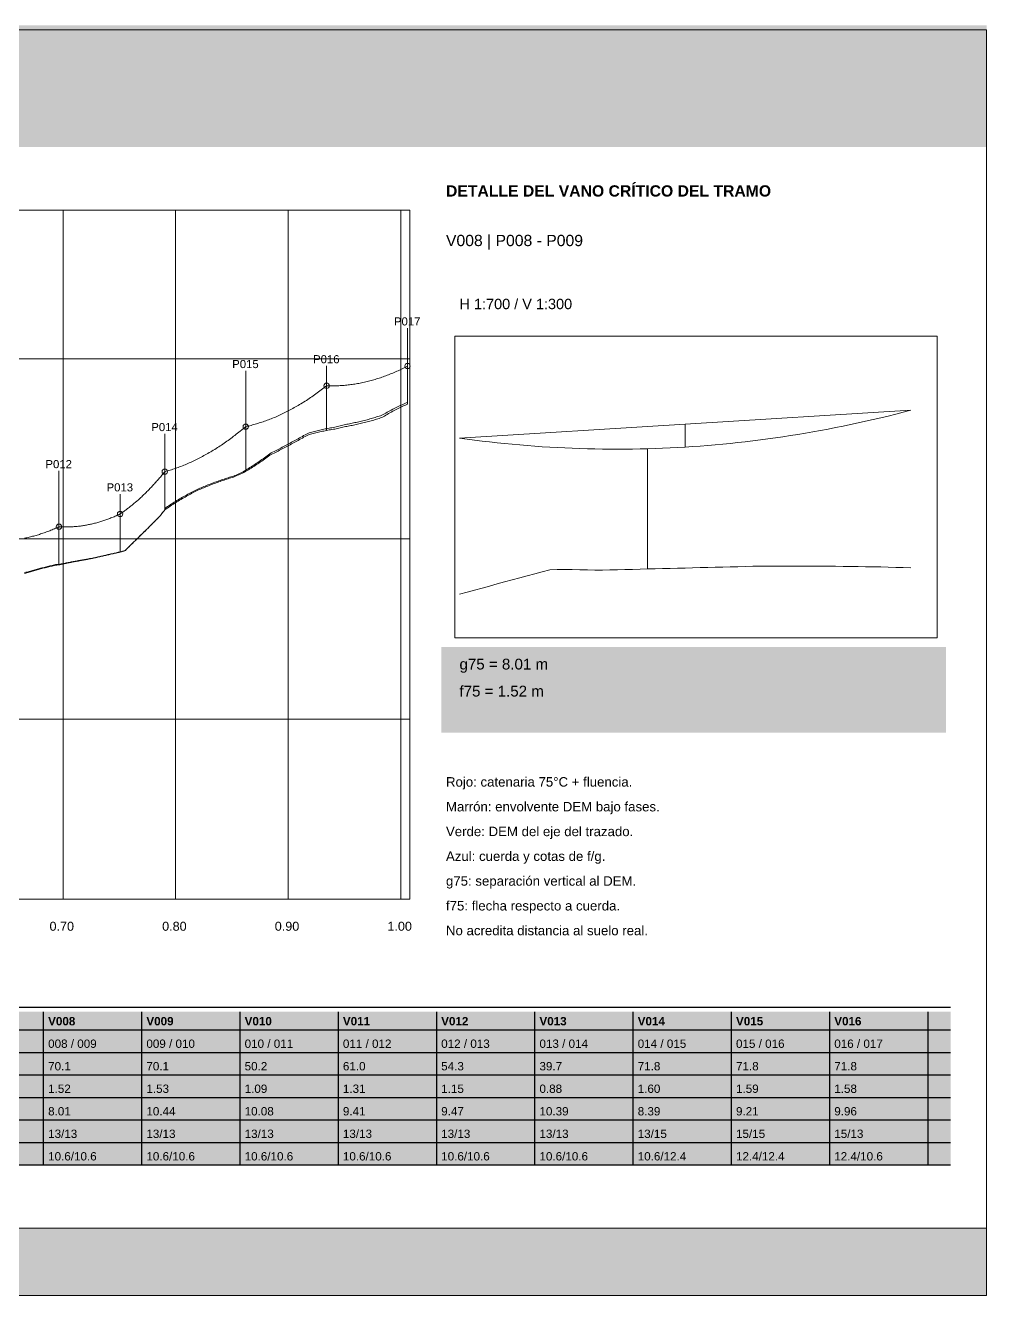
# Paper-space layout 'LP-PF-01' of a CAD drawing. Header units: metres, sheet in millimetres. Extents: x 8 to 412, y 8 to 290.
# Drawn here: x 198.6 to 412, y 8 to 290 of the extents above; entities that cross this region are included whole.
import ezdxf

# ---------------------------------------------------------------- set-up
doc = ezdxf.new("R2010")
doc.units = ezdxf.units.M
for name, color, linetype, lineweight, true_color in [('DETALLE', 7, 'Continuous', 13, 0x33434d), ('PERFIL_CONDUCTOR', 7, 'Continuous', 13, 0xc53643), ('PERFIL_TERRENO', 7, 'Continuous', 13, 0x976f49), ('PF_COTA', 7, 'Continuous', 0, 0x367db4), ('PF_EJE_DEM', 7, 'Continuous', 0, 0x53856e), ('PF_GRID', 7, 'Continuous', 0, 0xdee6ea), ('ROTULO', 7, 'Continuous', 13, 0x18364a)]:
    doc.layers.add(name, color=color, linetype=linetype, lineweight=lineweight, true_color=true_color)
doc.layers.add('PRESENTACION', color=7, linetype='Continuous')
doc.styles.add('Arial', font='arial.ttf')
doc.styles.add('Arial-Bold', font='arialbd.ttf')

psp = doc.layouts.new('LP-PF-01')

# ---------------------------------------------------------------- hatches: boundary and pattern name
at = {"layer": 'PRESENTACION', "true_color": 0xeef4f7}
for points in [[(8, 263), (412, 263), (412, 290), (8, 290)], [(291, 133), (403, 133), (403, 152), (291, 152)], [(8, 8), (412, 8), (412, 23), (8, 23)]]:
    psp.add_hatch(color=7, dxfattribs=at).paths.add_polyline_path(points)
at = {"layer": 'PRESENTACION', "true_color": 0xe6eef2}
psp.add_hatch(color=7, dxfattribs=at).paths.add_polyline_path([(14, 64), (404, 64), (404, 71), (14, 71)])
at = {"layer": 'PRESENTACION', "true_color": 0xfff1d8}
psp.add_hatch(color=7, dxfattribs=at).paths.add_polyline_path([(202.69, 37), (224.5, 37), (224.5, 71), (202.69, 71)])
at = {"layer": 'PRESENTACION', "true_color": 0xf6f8fa}
psp.add_hatch(color=7, dxfattribs=at).paths.add_polyline_path([(14, 37), (404, 37), (404, 64), (14, 64)])

# ---------------------------------------------------------------- linework, layer by layer
at = {"layer": 'DETALLE'}
for p, q in [((283.46, 205.9), (283.46, 214.38)), ((265.5, 200.07), (265.5, 209.99)), ((247.55, 191), (247.55, 200.92)), ((229.59, 182.44), (229.59, 190.92)), ((219.67, 173.06), (219.67, 181.54)), ((206.1, 170.22), (206.1, 178.7))]:
    psp.add_line(p, q, dxfattribs=at)
for points in [[(32, 96), (284, 96), (284, 249), (32, 249)], [(294, 154), (401, 154), (401, 221), (294, 221)]]:
    psp.add_lwpolyline(points, close=True, dxfattribs=at)
for centre in [(283.46, 214.38), (265.5, 209.99), (247.55, 200.92), (229.59, 190.92), (219.67, 181.54), (206.1, 178.7)]:
    psp.add_circle(centre, 0.6, dxfattribs=at)
at = {"layer": 'PERFIL_CONDUCTOR'}
for points in [[(265.5, 209.99), (265.8, 209.98), (266.1, 209.97), (266.4, 209.97), (266.7, 209.97), (267, 209.97), (267.3, 209.97), (267.6, 209.98), (267.9, 209.99), (268.2, 210), (268.5, 210.02), (268.79, 210.04), (269.09, 210.06), (269.39, 210.08), (269.69, 210.11), (269.99, 210.14), (270.29, 210.17), (270.59, 210.21), (270.89, 210.24), (271.19, 210.28), (271.49, 210.33), (271.79, 210.37), (272.09, 210.42), (272.39, 210.48), (272.69, 210.53), (272.98, 210.59), (273.28, 210.65), (273.58, 210.71), (273.88, 210.78), (274.18, 210.85), (274.48, 210.92), (274.78, 210.99), (275.08, 211.07), (275.38, 211.15), (275.68, 211.23), (275.98, 211.32), (276.28, 211.41), (276.58, 211.5), (276.87, 211.59), (277.17, 211.69), (277.47, 211.79), (277.77, 211.89), (278.07, 212), (278.37, 212.11), (278.67, 212.22), (278.97, 212.33), (279.27, 212.45), (279.57, 212.57), (279.87, 212.69), (280.17, 212.81), (280.47, 212.94), (280.77, 213.07), (281.06, 213.21), (281.36, 213.34), (281.66, 213.48), (281.96, 213.62), (282.26, 213.77), (282.56, 213.92), (282.86, 214.07), (283.16, 214.22), (283.46, 214.38)], [(247.55, 200.92), (247.85, 200.99), (248.14, 201.06), (248.44, 201.13), (248.74, 201.21), (249.04, 201.29), (249.34, 201.37), (249.64, 201.46), (249.94, 201.54), (250.24, 201.63), (250.54, 201.73), (250.84, 201.82), (251.14, 201.92), (251.44, 202.02), (251.74, 202.13), (252.04, 202.23), (252.33, 202.34), (252.63, 202.46), (252.93, 202.57), (253.23, 202.69), (253.53, 202.81), (253.83, 202.94), (254.13, 203.06), (254.43, 203.19), (254.73, 203.33), (255.03, 203.46), (255.33, 203.6), (255.63, 203.74), (255.93, 203.88), (256.23, 204.03), (256.52, 204.18), (256.82, 204.33), (257.12, 204.49), (257.42, 204.65), (257.72, 204.81), (258.02, 204.97), (258.32, 205.14), (258.62, 205.31), (258.92, 205.48), (259.22, 205.65), (259.52, 205.83), (259.82, 206.01), (260.12, 206.19), (260.41, 206.38), (260.71, 206.57), (261.01, 206.76), (261.31, 206.96), (261.61, 207.15), (261.91, 207.36), (262.21, 207.56), (262.51, 207.77), (262.81, 207.97), (263.11, 208.19), (263.41, 208.4), (263.71, 208.62), (264.01, 208.84), (264.31, 209.06), (264.6, 209.29), (264.9, 209.52), (265.2, 209.75), (265.5, 209.99)], [(295, 198.38), (296.67, 198.15), (298.34, 197.93), (300.01, 197.72), (301.68, 197.53), (303.35, 197.34), (305.02, 197.17), (306.69, 197.01), (308.36, 196.86), (310.02, 196.72), (311.69, 196.59), (313.36, 196.47), (315.03, 196.37), (316.7, 196.27), (318.37, 196.19), (320.04, 196.12), (321.71, 196.06), (323.38, 196.01), (325.05, 195.97), (326.72, 195.94), (328.39, 195.93), (330.06, 195.92), (331.73, 195.93), (333.4, 195.95), (335.07, 195.98), (336.73, 196.02), (338.4, 196.07), (340.07, 196.13), (341.74, 196.21), (343.41, 196.29), (345.08, 196.39), (346.75, 196.5), (348.42, 196.62), (350.09, 196.75), (351.76, 196.89), (353.43, 197.05), (355.1, 197.21), (356.77, 197.39), (358.44, 197.57), (360.11, 197.77), (361.78, 197.98), (363.44, 198.2), (365.11, 198.44), (366.78, 198.68), (368.45, 198.94), (370.12, 199.2), (371.79, 199.48), (373.46, 199.77), (375.13, 200.07), (376.8, 200.38), (378.47, 200.71), (380.14, 201.04), (381.81, 201.39), (383.48, 201.74), (385.15, 202.11), (386.82, 202.49), (388.49, 202.88), (390.16, 203.28), (391.82, 203.7), (393.49, 204.12), (395.16, 204.56)], [(229.59, 190.92), (229.89, 191), (230.19, 191.09), (230.49, 191.17), (230.79, 191.27), (231.09, 191.36), (231.39, 191.46), (231.68, 191.56), (231.98, 191.66), (232.28, 191.77), (232.58, 191.88), (232.88, 191.99), (233.18, 192.1), (233.48, 192.22), (233.78, 192.34), (234.08, 192.46), (234.38, 192.59), (234.68, 192.72), (234.98, 192.85), (235.28, 192.98), (235.58, 193.12), (235.87, 193.26), (236.17, 193.4), (236.47, 193.55), (236.77, 193.69), (237.07, 193.84), (237.37, 194), (237.67, 194.15), (237.97, 194.31), (238.27, 194.48), (238.57, 194.64), (238.87, 194.81), (239.17, 194.98), (239.47, 195.15), (239.77, 195.33), (240.06, 195.51), (240.36, 195.69), (240.66, 195.88), (240.96, 196.06), (241.26, 196.26), (241.56, 196.45), (241.86, 196.65), (242.16, 196.84), (242.46, 197.05), (242.76, 197.25), (243.06, 197.46), (243.36, 197.67), (243.66, 197.88), (243.96, 198.1), (244.25, 198.32), (244.55, 198.54), (244.85, 198.77), (245.15, 198.99), (245.45, 199.23), (245.75, 199.46), (246.05, 199.7), (246.35, 199.94), (246.65, 200.18), (246.95, 200.42), (247.25, 200.67), (247.55, 200.92)], [(219.67, 181.54), (219.84, 181.66), (220.01, 181.77), (220.17, 181.88), (220.34, 182), (220.5, 182.11), (220.67, 182.23), (220.83, 182.35), (221, 182.47), (221.16, 182.59), (221.33, 182.72), (221.49, 182.84), (221.66, 182.97), (221.82, 183.1), (221.99, 183.23), (222.15, 183.36), (222.32, 183.5), (222.48, 183.63), (222.65, 183.77), (222.81, 183.91), (222.98, 184.05), (223.15, 184.19), (223.31, 184.33), (223.48, 184.48), (223.64, 184.62), (223.81, 184.77), (223.97, 184.92), (224.14, 185.07), (224.3, 185.22), (224.47, 185.37), (224.63, 185.53), (224.8, 185.69), (224.96, 185.84), (225.13, 186), (225.29, 186.17), (225.46, 186.33), (225.62, 186.49), (225.79, 186.66), (225.95, 186.83), (226.12, 187), (226.28, 187.17), (226.45, 187.34), (226.62, 187.51), (226.78, 187.69), (226.95, 187.87), (227.11, 188.05), (227.28, 188.23), (227.44, 188.41), (227.61, 188.59), (227.77, 188.78), (227.94, 188.96), (228.1, 189.15), (228.27, 189.34), (228.43, 189.53), (228.6, 189.72), (228.76, 189.92), (228.93, 190.12), (229.09, 190.31), (229.26, 190.51), (229.42, 190.71), (229.59, 190.92)], [(206.1, 178.7), (206.32, 178.69), (206.55, 178.68), (206.78, 178.67), (207, 178.67), (207.23, 178.66), (207.46, 178.66), (207.68, 178.66), (207.91, 178.66), (208.13, 178.66), (208.36, 178.67), (208.59, 178.67), (208.81, 178.68), (209.04, 178.7), (209.27, 178.71), (209.49, 178.72), (209.72, 178.74), (209.94, 178.76), (210.17, 178.78), (210.4, 178.81), (210.62, 178.83), (210.85, 178.86), (211.08, 178.89), (211.3, 178.92), (211.53, 178.96), (211.75, 178.99), (211.98, 179.03), (212.21, 179.07), (212.43, 179.11), (212.66, 179.16), (212.89, 179.2), (213.11, 179.25), (213.34, 179.3), (213.57, 179.35), (213.79, 179.41), (214.02, 179.47), (214.24, 179.52), (214.47, 179.58), (214.7, 179.65), (214.92, 179.71), (215.15, 179.78), (215.38, 179.85), (215.6, 179.92), (215.83, 179.99), (216.05, 180.07), (216.28, 180.14), (216.51, 180.22), (216.73, 180.3), (216.96, 180.39), (217.19, 180.47), (217.41, 180.56), (217.64, 180.65), (217.86, 180.74), (218.09, 180.83), (218.32, 180.93), (218.54, 181.03), (218.77, 181.13), (219, 181.23), (219.22, 181.33), (219.45, 181.44), (219.67, 181.54)], [(198.48, 176.16), (198.73, 176.22), (198.98, 176.27), (199.24, 176.32), (199.49, 176.38), (199.75, 176.44), (200, 176.5), (200.25, 176.57), (200.51, 176.64), (200.76, 176.71), (201.02, 176.78), (201.27, 176.85), (201.53, 176.93), (201.78, 177.01), (202.03, 177.09), (202.29, 177.17), (202.54, 177.26), (202.8, 177.35), (203.05, 177.44), (203.3, 177.53), (203.56, 177.62), (203.81, 177.72), (204.07, 177.82), (204.32, 177.92), (204.57, 178.03), (204.83, 178.14), (205.08, 178.24), (205.34, 178.36), (205.59, 178.47), (205.84, 178.59), (206.1, 178.7)]]:
    psp.add_lwpolyline(points, dxfattribs=at)
at = {"layer": 'PERFIL_TERRENO'}
for points in [[(265.5, 200.46), (265.8, 200.51), (266.1, 200.57), (266.4, 200.62), (266.7, 200.67), (267, 200.72), (267.3, 200.78), (267.6, 200.85), (267.9, 200.92), (268.2, 200.99), (268.5, 201.07), (268.79, 201.15), (269.09, 201.22), (269.39, 201.3), (269.69, 201.39), (269.99, 201.44), (270.29, 201.5), (270.59, 201.56), (270.89, 201.62), (271.19, 201.68), (271.49, 201.74), (271.79, 201.81), (272.09, 201.87), (272.39, 201.94), (272.69, 202.01), (272.98, 202.08), (273.28, 202.15), (273.58, 202.23), (273.88, 202.31), (274.18, 202.38), (274.48, 202.46), (274.78, 202.54), (275.08, 202.63), (275.38, 202.71), (275.68, 202.8), (275.98, 202.89), (276.28, 202.98), (276.58, 203.07), (276.87, 203.16), (277.17, 203.26), (277.47, 203.35), (277.77, 203.45), (278.07, 203.58), (278.37, 203.76), (278.67, 203.93), (278.97, 204.11), (279.27, 204.28), (279.57, 204.44), (279.87, 204.61), (280.17, 204.77), (280.47, 204.92), (280.77, 205.08), (281.06, 205.23), (281.36, 205.37), (281.66, 205.52), (281.96, 205.66), (282.26, 205.79), (282.56, 205.93), (282.86, 206.06), (283.16, 206.18), (283.46, 206.31)], [(247.55, 191.27), (247.85, 191.45), (248.14, 191.64), (248.44, 191.82), (248.74, 192.01), (249.04, 192.19), (249.34, 192.39), (249.64, 192.58), (249.94, 192.78), (250.24, 192.98), (250.54, 193.18), (250.84, 193.38), (251.14, 193.59), (251.44, 193.8), (251.74, 194.01), (252.04, 194.22), (252.33, 194.44), (252.63, 194.66), (252.93, 194.88), (253.23, 195.11), (253.53, 195.26), (253.83, 195.41), (254.13, 195.56), (254.43, 195.71), (254.73, 195.86), (255.03, 196.02), (255.33, 196.17), (255.63, 196.33), (255.93, 196.48), (256.23, 196.64), (256.52, 196.8), (256.82, 196.96), (257.12, 197.11), (257.42, 197.28), (257.72, 197.44), (258.02, 197.6), (258.32, 197.76), (258.62, 197.92), (258.92, 198.09), (259.22, 198.25), (259.52, 198.42), (259.82, 198.59), (260.12, 198.75), (260.41, 198.92), (260.71, 199.09), (261.01, 199.26), (261.31, 199.43), (261.61, 199.57), (261.91, 199.65), (262.21, 199.72), (262.51, 199.8), (262.81, 199.87), (263.11, 199.94), (263.41, 200.01), (263.71, 200.08), (264.01, 200.15), (264.31, 200.21), (264.6, 200.28), (264.9, 200.34), (265.2, 200.4), (265.5, 200.46)], [(229.59, 182.75), (229.89, 182.96), (230.19, 183.16), (230.49, 183.36), (230.79, 183.56), (231.09, 183.75), (231.39, 183.95), (231.68, 184.14), (231.98, 184.33), (232.28, 184.51), (232.58, 184.69), (232.88, 184.87), (233.18, 185.05), (233.48, 185.23), (233.78, 185.4), (234.08, 185.57), (234.38, 185.73), (234.68, 185.9), (234.98, 186.06), (235.28, 186.22), (235.58, 186.38), (235.87, 186.53), (236.17, 186.69), (236.47, 186.84), (236.77, 186.98), (237.07, 187.11), (237.37, 187.24), (237.67, 187.37), (237.97, 187.5), (238.27, 187.62), (238.57, 187.74), (238.87, 187.87), (239.17, 187.98), (239.47, 188.1), (239.77, 188.22), (240.06, 188.33), (240.36, 188.45), (240.66, 188.56), (240.96, 188.67), (241.26, 188.77), (241.56, 188.88), (241.86, 188.98), (242.16, 189.09), (242.46, 189.19), (242.76, 189.29), (243.06, 189.38), (243.36, 189.48), (243.66, 189.57), (243.96, 189.67), (244.25, 189.76), (244.55, 189.85), (244.85, 189.93), (245.15, 190.04), (245.45, 190.18), (245.75, 190.31), (246.05, 190.45), (246.35, 190.6), (246.65, 190.75), (246.95, 190.92), (247.25, 191.1), (247.55, 191.27)], [(219.67, 173.11), (219.84, 173.15), (220.01, 173.19), (220.17, 173.24), (220.34, 173.28), (220.5, 173.32), (220.67, 173.37), (220.83, 173.46), (221, 173.62), (221.16, 173.79), (221.33, 173.95), (221.49, 174.12), (221.66, 174.28), (221.82, 174.45), (221.99, 174.61), (222.15, 174.78), (222.32, 174.94), (222.48, 175.1), (222.65, 175.27), (222.81, 175.43), (222.98, 175.59), (223.15, 175.76), (223.31, 175.92), (223.48, 176.08), (223.64, 176.24), (223.81, 176.41), (223.97, 176.57), (224.14, 176.73), (224.3, 176.89), (224.47, 177.05), (224.63, 177.21), (224.8, 177.37), (224.96, 177.53), (225.13, 177.69), (225.29, 177.85), (225.46, 178.01), (225.62, 178.17), (225.79, 178.33), (225.95, 178.5), (226.12, 178.66), (226.28, 178.83), (226.45, 179), (226.62, 179.16), (226.78, 179.33), (226.95, 179.5), (227.11, 179.66), (227.28, 179.83), (227.44, 180), (227.61, 180.16), (227.77, 180.33), (227.94, 180.5), (228.1, 180.66), (228.27, 180.83), (228.43, 181), (228.6, 181.19), (228.76, 181.4), (228.93, 181.61), (229.09, 181.83), (229.26, 182.04), (229.42, 182.25), (229.59, 182.46)], [(206.1, 170.34), (206.32, 170.39), (206.55, 170.44), (206.78, 170.48), (207, 170.53), (207.23, 170.57), (207.46, 170.62), (207.68, 170.66), (207.91, 170.71), (208.13, 170.75), (208.36, 170.79), (208.59, 170.84), (208.81, 170.88), (209.04, 170.92), (209.27, 170.97), (209.49, 171.01), (209.72, 171.05), (209.94, 171.09), (210.17, 171.13), (210.4, 171.17), (210.62, 171.22), (210.85, 171.26), (211.08, 171.3), (211.3, 171.34), (211.53, 171.38), (211.75, 171.41), (211.98, 171.45), (212.21, 171.49), (212.43, 171.53), (212.66, 171.57), (212.89, 171.61), (213.11, 171.64), (213.34, 171.68), (213.57, 171.72), (213.79, 171.77), (214.02, 171.83), (214.24, 171.88), (214.47, 171.93), (214.7, 171.98), (214.92, 172.03), (215.15, 172.08), (215.38, 172.14), (215.6, 172.19), (215.83, 172.24), (216.05, 172.29), (216.28, 172.34), (216.51, 172.4), (216.73, 172.45), (216.96, 172.5), (217.19, 172.55), (217.41, 172.6), (217.64, 172.66), (217.86, 172.71), (218.09, 172.76), (218.32, 172.81), (218.54, 172.86), (218.77, 172.91), (219, 172.97), (219.22, 173.02), (219.45, 173.07), (219.67, 173.12)], [(198.48, 168.57), (198.73, 168.59), (198.98, 168.62), (199.24, 168.65), (199.49, 168.73), (199.75, 168.81), (200, 168.89), (200.25, 168.97), (200.51, 169.04), (200.76, 169.12), (201.02, 169.19), (201.27, 169.26), (201.53, 169.34), (201.78, 169.41), (202.03, 169.48), (202.29, 169.54), (202.54, 169.61), (202.8, 169.68), (203.05, 169.74), (203.3, 169.81), (203.56, 169.87), (203.81, 169.93), (204.07, 169.99), (204.32, 170.05), (204.57, 170.11), (204.83, 170.17), (205.08, 170.22), (205.34, 170.28), (205.59, 170.34), (205.84, 170.35), (206.1, 170.36)], [(295, 163.75), (296.67, 164.2), (298.34, 164.65), (300.01, 165.09), (301.68, 165.54), (303.35, 165.99), (305.02, 166.43), (306.69, 166.88), (308.36, 167.33), (310.02, 167.77), (311.69, 168.22), (313.36, 168.67), (315.03, 169.11), (316.7, 169.24), (318.37, 169.23), (320.04, 169.2), (321.71, 169.16), (323.38, 169.1), (325.05, 169.03), (326.72, 169.07), (328.39, 169.11), (330.06, 169.15), (331.73, 169.2), (333.4, 169.24), (335.07, 169.28), (336.73, 169.32), (338.4, 169.36), (340.07, 169.41), (341.74, 169.45), (343.41, 169.49), (345.08, 169.53), (346.75, 169.58), (348.42, 169.62), (350.09, 169.66), (351.76, 169.7), (353.43, 169.74), (355.1, 169.79), (356.77, 169.83), (358.44, 169.87), (360.11, 169.91), (361.78, 169.95), (363.44, 169.96), (365.11, 169.97), (366.78, 169.97), (368.45, 169.97), (370.12, 169.97), (371.79, 169.96), (373.46, 169.95), (375.13, 169.94), (376.8, 169.93), (378.47, 169.91), (380.14, 169.89), (381.81, 169.87), (383.48, 169.85), (385.15, 169.82), (386.82, 169.79), (388.49, 169.76), (390.16, 169.72), (391.82, 169.68), (393.49, 169.64), (395.16, 169.59)]]:
    psp.add_lwpolyline(points, dxfattribs=at)
at = {"layer": 'PF_COTA'}
for p, q in [((283.46, 214.38), (283.46, 222.78)), ((265.5, 209.99), (265.5, 214.39)), ((247.55, 200.92), (247.55, 213.32)), ((295, 198.38), (395.16, 204.56)), ((345.08, 196.39), (345.08, 201.47)), ((229.59, 190.92), (229.59, 199.32)), ((336.73, 169.32), (336.73, 196.02)), ((206.1, 178.7), (206.1, 191.1)), ((219.67, 181.54), (219.67, 185.94))]:
    psp.add_line(p, q, dxfattribs=at)
at = {"layer": 'PF_EJE_DEM'}
for points in [[(265.5, 200.07), (265.8, 200.12), (266.1, 200.18), (266.4, 200.24), (266.7, 200.29), (267, 200.34), (267.3, 200.39), (267.6, 200.44), (267.9, 200.49), (268.2, 200.55), (268.5, 200.63), (268.79, 200.7), (269.09, 200.78), (269.39, 200.86), (269.69, 200.93), (269.99, 200.98), (270.29, 201.04), (270.59, 201.09), (270.89, 201.15), (271.19, 201.21), (271.49, 201.27), (271.79, 201.33), (272.09, 201.4), (272.39, 201.46), (272.69, 201.53), (272.98, 201.6), (273.28, 201.67), (273.58, 201.74), (273.88, 201.82), (274.18, 201.9), (274.48, 201.97), (274.78, 202.05), (275.08, 202.13), (275.38, 202.22), (275.68, 202.3), (275.98, 202.39), (276.28, 202.48), (276.58, 202.57), (276.87, 202.66), (277.17, 202.75), (277.47, 202.84), (277.77, 202.94), (278.07, 203.1), (278.37, 203.28), (278.67, 203.47), (278.97, 203.64), (279.27, 203.82), (279.57, 203.99), (279.87, 204.15), (280.17, 204.32), (280.47, 204.48), (280.77, 204.63), (281.06, 204.79), (281.36, 204.94), (281.66, 205.09), (281.96, 205.23), (282.26, 205.37), (282.56, 205.51), (282.86, 205.64), (283.16, 205.77), (283.46, 205.9)], [(247.55, 191), (247.85, 191.18), (248.14, 191.36), (248.44, 191.54), (248.74, 191.72), (249.04, 191.91), (249.34, 192.1), (249.64, 192.29), (249.94, 192.48), (250.24, 192.68), (250.54, 192.88), (250.84, 193.08), (251.14, 193.28), (251.44, 193.49), (251.74, 193.7), (252.04, 193.91), (252.33, 194.12), (252.63, 194.34), (252.93, 194.56), (253.23, 194.75), (253.53, 194.9), (253.83, 195.05), (254.13, 195.2), (254.43, 195.35), (254.73, 195.5), (255.03, 195.66), (255.33, 195.81), (255.63, 195.96), (255.93, 196.12), (256.23, 196.28), (256.52, 196.43), (256.82, 196.59), (257.12, 196.75), (257.42, 196.91), (257.72, 197.07), (258.02, 197.23), (258.32, 197.39), (258.62, 197.55), (258.92, 197.72), (259.22, 197.88), (259.52, 198.05), (259.82, 198.21), (260.12, 198.38), (260.41, 198.55), (260.71, 198.72), (261.01, 198.88), (261.31, 199.06), (261.61, 199.15), (261.91, 199.23), (262.21, 199.31), (262.51, 199.39), (262.81, 199.47), (263.11, 199.54), (263.41, 199.61), (263.71, 199.68), (264.01, 199.75), (264.31, 199.82), (264.6, 199.88), (264.9, 199.94), (265.2, 200.01), (265.5, 200.07)], [(229.59, 182.44), (229.89, 182.64), (230.19, 182.85), (230.49, 183.05), (230.79, 183.25), (231.09, 183.45), (231.39, 183.65), (231.68, 183.84), (231.98, 184.03), (232.28, 184.22), (232.58, 184.4), (232.88, 184.59), (233.18, 184.77), (233.48, 184.94), (233.78, 185.12), (234.08, 185.29), (234.38, 185.46), (234.68, 185.63), (234.98, 185.79), (235.28, 185.96), (235.58, 186.12), (235.87, 186.27), (236.17, 186.43), (236.47, 186.58), (236.77, 186.73), (237.07, 186.86), (237.37, 186.99), (237.67, 187.12), (237.97, 187.25), (238.27, 187.37), (238.57, 187.5), (238.87, 187.62), (239.17, 187.74), (239.47, 187.86), (239.77, 187.98), (240.06, 188.1), (240.36, 188.21), (240.66, 188.32), (240.96, 188.44), (241.26, 188.54), (241.56, 188.65), (241.86, 188.76), (242.16, 188.86), (242.46, 188.97), (242.76, 189.07), (243.06, 189.17), (243.36, 189.26), (243.66, 189.36), (243.96, 189.45), (244.25, 189.55), (244.55, 189.64), (244.85, 189.73), (245.15, 189.85), (245.45, 189.98), (245.75, 190.11), (246.05, 190.24), (246.35, 190.39), (246.65, 190.53), (246.95, 190.68), (247.25, 190.83), (247.55, 191)], [(219.67, 173.06), (219.84, 173.11), (220.01, 173.15), (220.17, 173.19), (220.34, 173.24), (220.5, 173.28), (220.67, 173.32), (220.83, 173.44), (221, 173.61), (221.16, 173.77), (221.33, 173.93), (221.49, 174.1), (221.66, 174.26), (221.82, 174.43), (221.99, 174.59), (222.15, 174.75), (222.32, 174.92), (222.48, 175.08), (222.65, 175.24), (222.81, 175.4), (222.98, 175.57), (223.15, 175.73), (223.31, 175.89), (223.48, 176.05), (223.64, 176.21), (223.81, 176.38), (223.97, 176.54), (224.14, 176.7), (224.3, 176.86), (224.47, 177.02), (224.63, 177.18), (224.8, 177.34), (224.96, 177.5), (225.13, 177.66), (225.29, 177.82), (225.46, 177.98), (225.62, 178.15), (225.79, 178.32), (225.95, 178.48), (226.12, 178.65), (226.28, 178.82), (226.45, 178.98), (226.62, 179.15), (226.78, 179.32), (226.95, 179.48), (227.11, 179.65), (227.28, 179.82), (227.44, 179.98), (227.61, 180.15), (227.77, 180.32), (227.94, 180.48), (228.1, 180.65), (228.27, 180.82), (228.43, 180.98), (228.6, 181.18), (228.76, 181.39), (228.93, 181.6), (229.09, 181.81), (229.26, 182.02), (229.42, 182.23), (229.59, 182.44)], [(206.1, 170.22), (206.32, 170.27), (206.55, 170.32), (206.78, 170.37), (207, 170.42), (207.23, 170.46), (207.46, 170.51), (207.68, 170.56), (207.91, 170.6), (208.13, 170.65), (208.36, 170.69), (208.59, 170.74), (208.81, 170.78), (209.04, 170.83), (209.27, 170.87), (209.49, 170.92), (209.72, 170.96), (209.94, 171), (210.17, 171.05), (210.4, 171.09), (210.62, 171.13), (210.85, 171.17), (211.08, 171.22), (211.3, 171.26), (211.53, 171.3), (211.75, 171.34), (211.98, 171.38), (212.21, 171.42), (212.43, 171.46), (212.66, 171.5), (212.89, 171.54), (213.11, 171.58), (213.34, 171.62), (213.57, 171.66), (213.79, 171.72), (214.02, 171.77), (214.24, 171.82), (214.47, 171.87), (214.7, 171.92), (214.92, 171.98), (215.15, 172.03), (215.38, 172.08), (215.6, 172.13), (215.83, 172.18), (216.05, 172.23), (216.28, 172.29), (216.51, 172.34), (216.73, 172.39), (216.96, 172.44), (217.19, 172.49), (217.41, 172.55), (217.64, 172.6), (217.86, 172.65), (218.09, 172.7), (218.32, 172.75), (218.54, 172.81), (218.77, 172.86), (219, 172.91), (219.22, 172.96), (219.45, 173.01), (219.67, 173.06)], [(198.48, 168.3), (198.73, 168.38), (198.98, 168.46), (199.24, 168.54), (199.49, 168.62), (199.75, 168.7), (200, 168.77), (200.25, 168.85), (200.51, 168.92), (200.76, 169), (201.02, 169.07), (201.27, 169.14), (201.53, 169.21), (201.78, 169.28), (202.03, 169.34), (202.29, 169.41), (202.54, 169.48), (202.8, 169.54), (203.05, 169.6), (203.3, 169.67), (203.56, 169.73), (203.81, 169.79), (204.07, 169.85), (204.32, 169.91), (204.57, 169.96), (204.83, 170.02), (205.08, 170.07), (205.34, 170.13), (205.59, 170.18), (205.84, 170.22), (206.1, 170.22)]]:
    psp.add_lwpolyline(points, dxfattribs=at)
at = {"layer": 'PF_GRID'}
for p, q in [((207, 96), (207, 249)), ((232, 96), (232, 249)), ((257, 96), (257, 249)), ((282, 96), (282, 249)), ((32, 216), (284, 216)), ((32, 176), (284, 176)), ((32, 136), (284, 136)), ((32, 96), (284, 96))]:
    psp.add_line(p, q, dxfattribs=at)
at = {"layer": 'PRESENTACION', "color": 254, "true_color": 0xdee6ea}
for p, q in [((14, 72), (404, 72)), ((202.69, 37), (202.69, 71)), ((224.5, 37), (224.5, 71)), ((246.31, 37), (246.31, 71)), ((268.12, 37), (268.12, 71)), ((289.94, 37), (289.94, 71)), ((311.75, 37), (311.75, 71)), ((333.56, 37), (333.56, 71)), ((355.38, 37), (355.38, 71)), ((377.19, 37), (377.19, 71)), ((399, 37), (399, 71)), ((14, 67), (404, 67)), ((14, 62), (404, 62)), ((14, 57), (404, 57)), ((14, 52), (404, 52)), ((14, 47), (404, 47)), ((14, 42), (404, 42)), ((14, 37), (404, 37))]:
    psp.add_line(p, q, dxfattribs=at)
at = {"layer": 'ROTULO'}
psp.add_line((8, 23), (412, 23), dxfattribs=at)
psp.add_lwpolyline([(8, 8), (412, 8), (412, 289), (8, 289)], close=True, dxfattribs=at)

# ---------------------------------------------------------------- texts
at = {"layer": 'ROTULO', "color": 159, "true_color": 0x18364a, "style": 'Arial-Bold'}
psp.add_text('DETALLE DEL VANO CRÍTICO DEL TRAMO', height=2.5, dxfattribs=at).set_placement((292, 252))
at = {"layer": 'ROTULO'}
for s, height, style, p in [('V008 | P008 - P009', 2.5, 'Arial', (292, 241)), ('H 1:700 / V 1:300', 2.3, 'Arial', (295, 227)), ('P017', 1.8, 'Arial', (280.46, 223.38)), ('P015', 1.8, 'Arial', (244.55, 213.92)), ('P016', 1.8, 'Arial', (262.5, 214.99)), ('P014', 1.8, 'Arial', (226.59, 199.92)), ('P012', 1.8, 'Arial', (203.1, 191.7)), ('P013', 1.8, 'Arial', (216.67, 186.54)), ('g75 = 8.01 m', 2.4, 'Arial', (295, 147)), ('f75 = 1.52 m', 2.4, 'Arial', (295, 141)), ('Rojo: catenaria 75°C + fluencia.', 2.1, 'Arial', (292, 121)), ('Marrón: envolvente DEM bajo fases.', 2.1, 'Arial', (292, 115.5)), ('Verde: DEM del eje del trazado.', 2.1, 'Arial', (292, 110)), ('Azul: cuerda y cotas de f/g.', 2.1, 'Arial', (292, 104.5)), ('g75: separación vertical al DEM.', 2.1, 'Arial', (292, 99)), ('f75: flecha respecto a cuerda.', 2.1, 'Arial', (292, 93.5)), ('0.70', 2, 'Arial', (204, 89)), ('0.80', 2, 'Arial', (229, 89)), ('0.90', 2, 'Arial', (254, 89)), ('1.00', 2, 'Arial', (279, 89)), ('No acredita distancia al suelo real.', 2.1, 'Arial', (292, 88)), ('V008', 1.85, 'Arial-Bold', (203.69, 68)), ('V009', 1.85, 'Arial-Bold', (225.5, 68)), ('V010', 1.85, 'Arial-Bold', (247.31, 68)), ('V011', 1.85, 'Arial-Bold', (269.12, 68)), ('V012', 1.85, 'Arial-Bold', (290.94, 68)), ('V013', 1.85, 'Arial-Bold', (312.75, 68)), ('V014', 1.85, 'Arial-Bold', (334.56, 68)), ('V015', 1.85, 'Arial-Bold', (356.38, 68)), ('V016', 1.85, 'Arial-Bold', (378.19, 68)), ('008 / 009', 1.85, 'Arial', (203.69, 63)), ('009 / 010', 1.85, 'Arial', (225.5, 63)), ('010 / 011', 1.85, 'Arial', (247.31, 63)), ('011 / 012', 1.85, 'Arial', (269.12, 63)), ('012 / 013', 1.85, 'Arial', (290.94, 63)), ('013 / 014', 1.85, 'Arial', (312.75, 63)), ('014 / 015', 1.85, 'Arial', (334.56, 63)), ('015 / 016', 1.85, 'Arial', (356.38, 63)), ('016 / 017', 1.85, 'Arial', (378.19, 63)), ('70.1', 1.85, 'Arial', (203.69, 58)), ('70.1', 1.85, 'Arial', (225.5, 58)), ('50.2', 1.85, 'Arial', (247.31, 58)), ('61.0', 1.85, 'Arial', (269.12, 58)), ('54.3', 1.85, 'Arial', (290.94, 58)), ('39.7', 1.85, 'Arial', (312.75, 58)), ('71.8', 1.85, 'Arial', (334.56, 58)), ('71.8', 1.85, 'Arial', (356.38, 58)), ('71.8', 1.85, 'Arial', (378.19, 58)), ('1.52', 1.85, 'Arial', (203.69, 53)), ('1.53', 1.85, 'Arial', (225.5, 53)), ('1.09', 1.85, 'Arial', (247.31, 53)), ('1.31', 1.85, 'Arial', (269.12, 53)), ('1.15', 1.85, 'Arial', (290.94, 53)), ('0.88', 1.85, 'Arial', (312.75, 53)), ('1.60', 1.85, 'Arial', (334.56, 53)), ('1.59', 1.85, 'Arial', (356.38, 53)), ('1.58', 1.85, 'Arial', (378.19, 53)), ('8.01', 1.85, 'Arial', (203.69, 48)), ('10.44', 1.85, 'Arial', (225.5, 48)), ('10.08', 1.85, 'Arial', (247.31, 48)), ('9.41', 1.85, 'Arial', (269.12, 48)), ('9.47', 1.85, 'Arial', (290.94, 48)), ('10.39', 1.85, 'Arial', (312.75, 48)), ('8.39', 1.85, 'Arial', (334.56, 48)), ('9.21', 1.85, 'Arial', (356.38, 48)), ('9.96', 1.85, 'Arial', (378.19, 48)), ('13/13', 1.85, 'Arial', (203.69, 43)), ('13/13', 1.85, 'Arial', (225.5, 43)), ('13/13', 1.85, 'Arial', (247.31, 43)), ('13/13', 1.85, 'Arial', (269.12, 43)), ('13/13', 1.85, 'Arial', (290.94, 43)), ('13/13', 1.85, 'Arial', (312.75, 43)), ('13/15', 1.85, 'Arial', (334.56, 43)), ('15/15', 1.85, 'Arial', (356.38, 43)), ('15/13', 1.85, 'Arial', (378.19, 43)), ('10.6/10.6', 1.85, 'Arial', (203.69, 38)), ('10.6/10.6', 1.85, 'Arial', (225.5, 38)), ('10.6/10.6', 1.85, 'Arial', (247.31, 38)), ('10.6/10.6', 1.85, 'Arial', (269.12, 38)), ('10.6/10.6', 1.85, 'Arial', (290.94, 38)), ('10.6/10.6', 1.85, 'Arial', (312.75, 38)), ('10.6/12.4', 1.85, 'Arial', (334.56, 38)), ('12.4/12.4', 1.85, 'Arial', (356.38, 38)), ('12.4/10.6', 1.85, 'Arial', (378.19, 38))]:
    psp.add_text(s, height=height, dxfattribs=dict(at, style=style)).set_placement(p)

doc.saveas('drawing.dxf')
